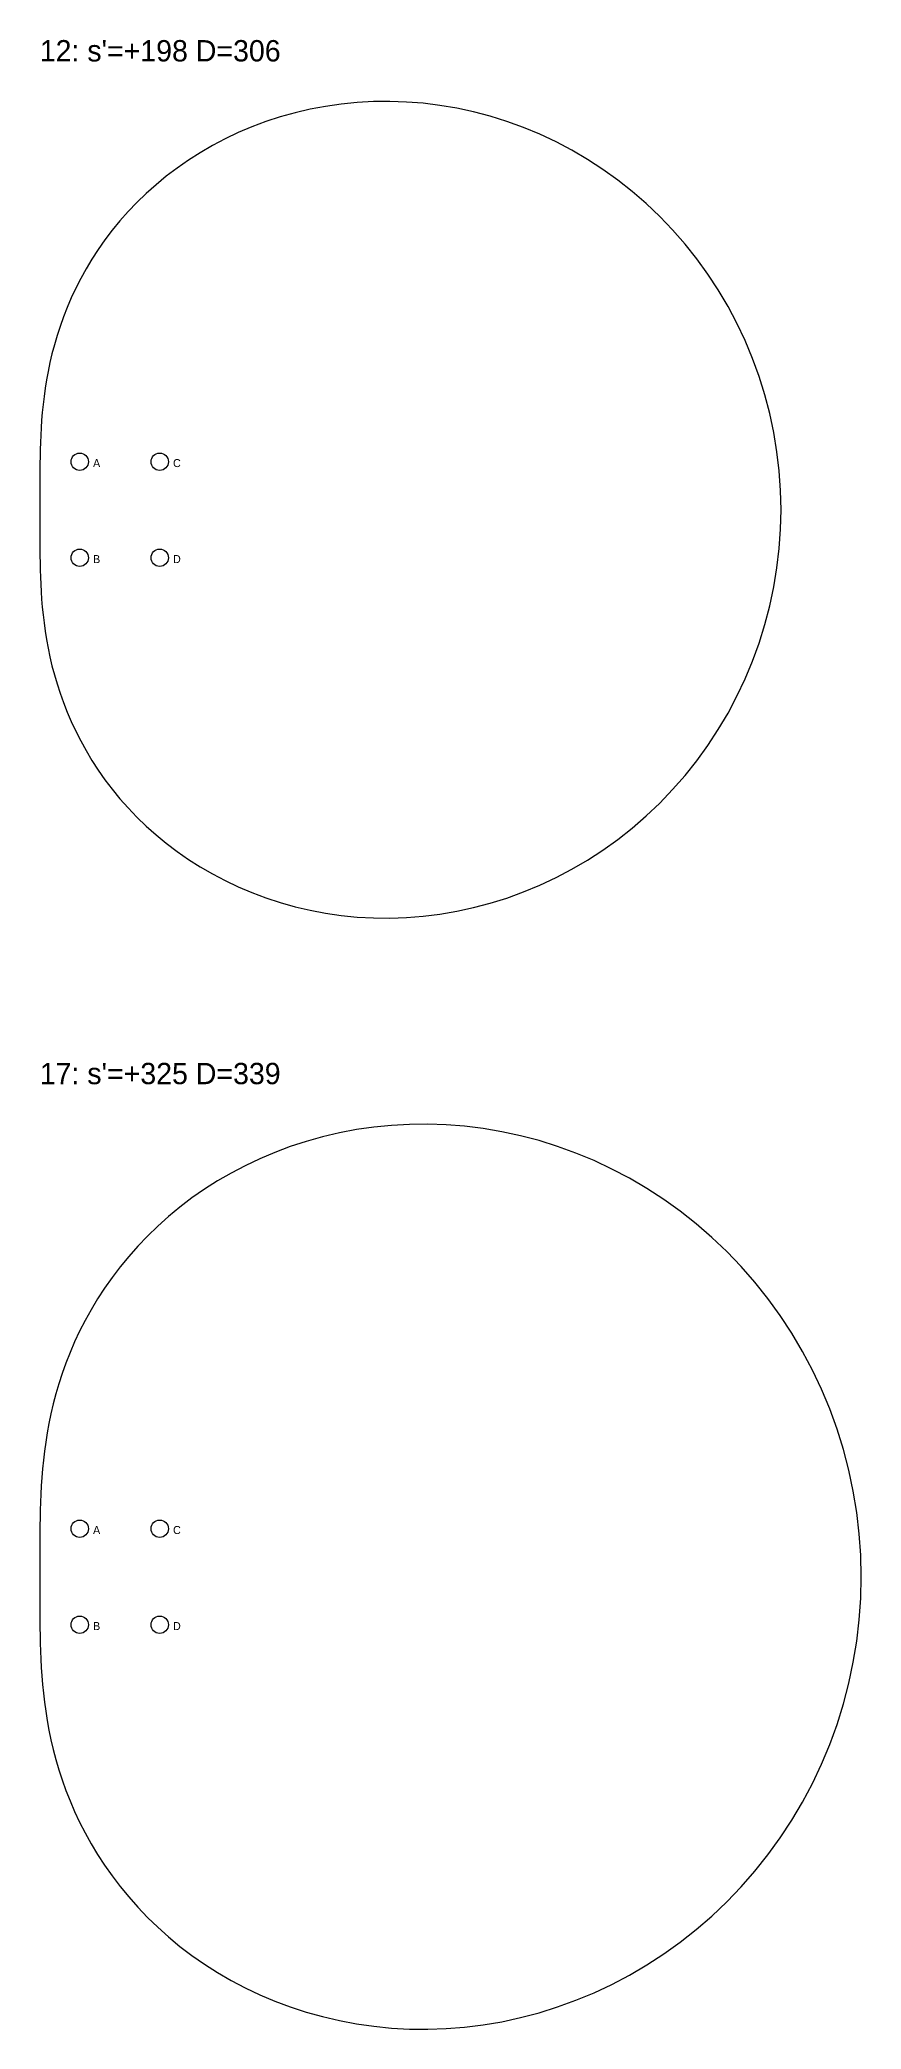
# Model space of a CAD drawing. Header units: millimetres. Extents: x 0 to 2007, y -5243 to 138.
# Drawn here: x 840 to 1148, y -1370 to -624 of the extents above; entities that cross this region are included whole.
import ezdxf

# ---------------------------------------------------------------- set-up
doc = ezdxf.new("R2010")
doc.units = ezdxf.units.MM
for name, color, linetype in [('DOWEL', 5, 'CONTINUOUS'), ('SLAB_12', 2, 'CONTINUOUS'), ('SLAB_17', 7, 'CONTINUOUS'), ('TEXT', 1, 'CONTINUOUS')]:
    doc.layers.add(name, color=color, linetype=linetype)

msp = doc.modelspace()

# ---------------------------------------------------------------- linework, layer by layer
at = {"layer": 'DOWEL'}
for centre in [(855, -782), (885, -782), (855, -818), (885, -818), (855, -1182), (885, -1182), (855, -1218), (885, -1218)]:
    msp.add_circle(centre, 3.25, dxfattribs=at)
at = {"layer": 'SLAB_12'}
msp.add_lwpolyline([(1118.096, -800), (1117.927, -792.722), (1117.419, -785.463), (1116.575, -778.238), (1115.397, -771.067), (1113.887, -763.965), (1112.052, -756.951), (1109.897, -750.041), (1107.428, -743.252), (1104.652, -736.599), (1101.578, -730.098), (1098.215, -723.764), (1094.573, -717.611), (1090.663, -711.652), (1086.497, -705.902), (1082.086, -700.371), (1077.444, -695.072), (1072.584, -690.014), (1067.521, -685.209), (1062.267, -680.664), (1056.84, -676.388), (1051.253, -672.387), (1045.522, -668.668), (1039.664, -665.236), (1033.694, -662.095), (1027.628, -659.249), (1021.483, -656.699), (1015.275, -654.447), (1009.019, -652.493), (1002.732, -650.837), (996.429, -649.476), (990.127, -648.409), (983.839, -647.631), (977.582, -647.14), (971.369, -646.929), (965.214, -646.993), (959.131, -647.325), (953.133, -647.917), (947.232, -648.762), (941.439, -649.851), (935.766, -651.175), (930.222, -652.723), (924.818, -654.486), (919.562, -656.453), (914.461, -658.612), (909.524, -660.952), (904.756, -663.461), (900.163, -666.128), (895.749, -668.941), (891.519, -671.887), (887.475, -674.954), (883.62, -678.129), (879.954, -681.402), (876.479, -684.759), (873.195, -688.19), (870.1, -691.682), (867.192, -695.225), (864.47, -698.806), (861.93, -702.417), (859.568, -706.047), (857.381, -709.686), (855.363, -713.324), (853.509, -716.955), (851.814, -720.568), (850.27, -724.158), (848.871, -727.717), (847.611, -731.239), (846.482, -734.718), (845.476, -738.15), (844.587, -741.53), (843.805, -744.855), (843.124, -748.123), (842.536, -751.33), (842.032, -754.476), (841.605, -757.56), (841.248, -760.581), (840.953, -763.54), (840.712, -766.438), (840.52, -769.277), (840.369, -772.059), (840.253, -774.787), (840.167, -777.464), (840.104, -780.094), (840.061, -782.681), (840.033, -785.229), (840.016, -787.744), (840.007, -790.23), (840.002, -792.693), (840, -795.138), (840, -797.572), (840, -800), (840, -802.428), (840, -804.862), (840.002, -807.307), (840.007, -809.77), (840.016, -812.256), (840.033, -814.771), (840.061, -817.319), (840.104, -819.906), (840.167, -822.536), (840.253, -825.213), (840.369, -827.941), (840.52, -830.723), (840.712, -833.562), (840.953, -836.46), (841.248, -839.419), (841.605, -842.44), (842.032, -845.524), (842.536, -848.67), (843.124, -851.877), (843.805, -855.145), (844.587, -858.47), (845.476, -861.85), (846.482, -865.282), (847.611, -868.761), (848.871, -872.283), (850.27, -875.842), (851.814, -879.432), (853.509, -883.045), (855.363, -886.676), (857.381, -890.314), (859.568, -893.953), (861.93, -897.583), (864.47, -901.194), (867.192, -904.775), (870.1, -908.318), (873.195, -911.81), (876.479, -915.241), (879.954, -918.598), (883.62, -921.871), (887.475, -925.046), (891.519, -928.113), (895.749, -931.059), (900.163, -933.872), (904.756, -936.539), (909.524, -939.048), (914.461, -941.388), (919.562, -943.547), (924.818, -945.514), (930.222, -947.277), (935.766, -948.825), (941.439, -950.149), (947.232, -951.238), (953.133, -952.083), (959.131, -952.675), (965.214, -953.007), (971.369, -953.071), (977.582, -952.86), (983.839, -952.369), (990.127, -951.591), (996.429, -950.524), (1002.732, -949.163), (1009.019, -947.507), (1015.275, -945.553), (1021.483, -943.301), (1027.628, -940.751), (1033.694, -937.905), (1039.664, -934.764), (1045.522, -931.332), (1051.253, -927.613), (1056.84, -923.612), (1062.267, -919.336), (1067.521, -914.791), (1072.584, -909.986), (1077.444, -904.928), (1082.086, -899.629), (1086.497, -894.098), (1090.663, -888.348), (1094.573, -882.389), (1098.215, -876.236), (1101.578, -869.902), (1104.652, -863.401), (1107.428, -856.748), (1109.897, -849.959), (1112.052, -843.049), (1113.887, -836.035), (1115.397, -828.933), (1116.575, -821.762), (1117.419, -814.537), (1117.927, -807.278)], close=True, dxfattribs=at)
at = {"layer": 'SLAB_17'}
msp.add_lwpolyline([(1148.2, -1200), (1148.013, -1191.935), (1147.45, -1183.889), (1146.514, -1175.882), (1145.208, -1167.934), (1143.536, -1160.064), (1141.502, -1152.291), (1139.113, -1144.633), (1136.377, -1137.109), (1133.301, -1129.736), (1129.894, -1122.531), (1126.167, -1115.511), (1122.131, -1108.692), (1117.798, -1102.089), (1113.18, -1095.716), (1108.292, -1089.586), (1103.148, -1083.713), (1097.762, -1078.108), (1092.15, -1072.783), (1086.328, -1067.746), (1080.313, -1063.007), (1074.121, -1058.573), (1067.77, -1054.451), (1061.278, -1050.648), (1054.661, -1047.167), (1047.939, -1044.013), (1041.129, -1041.187), (1034.248, -1038.691), (1027.315, -1036.525), (1020.348, -1034.69), (1013.363, -1033.182), (1006.378, -1031.999), (999.41, -1031.138), (992.475, -1030.593), (985.589, -1030.359), (978.769, -1030.43), (972.027, -1030.798), (965.38, -1031.454), (958.84, -1032.391), (952.42, -1033.598), (946.133, -1035.065), (939.989, -1036.781), (934, -1038.734), (928.175, -1040.914), (922.522, -1043.306), (917.05, -1045.9), (911.766, -1048.681), (906.676, -1051.637), (901.784, -1054.754), (897.096, -1058.018), (892.614, -1061.417), (888.342, -1064.937), (884.279, -1068.564), (880.428, -1072.285), (876.788, -1076.086), (873.358, -1079.957), (870.136, -1083.883), (867.119, -1087.852), (864.304, -1091.854), (861.687, -1095.876), (859.263, -1099.909), (857.026, -1103.942), (854.972, -1107.965), (853.092, -1111.97), (851.382, -1115.948), (849.832, -1119.892), (848.435, -1123.795), (847.184, -1127.651), (846.069, -1131.455), (845.083, -1135.201), (844.217, -1138.886), (843.463, -1142.507), (842.81, -1146.062), (842.252, -1149.548), (841.779, -1152.965), (841.383, -1156.314), (841.056, -1159.593), (840.789, -1162.805), (840.576, -1165.951), (840.409, -1169.035), (840.28, -1172.058), (840.185, -1175.025), (840.116, -1177.939), (840.068, -1180.806), (840.037, -1183.63), (840.018, -1186.417), (840.007, -1189.172), (840.002, -1191.902), (840, -1194.612), (840, -1197.309), (840, -1200), (840, -1202.691), (840, -1205.388), (840.002, -1208.098), (840.007, -1210.828), (840.018, -1213.583), (840.037, -1216.37), (840.068, -1219.194), (840.116, -1222.061), (840.185, -1224.975), (840.28, -1227.942), (840.409, -1230.965), (840.576, -1234.049), (840.789, -1237.195), (841.056, -1240.407), (841.383, -1243.686), (841.779, -1247.035), (842.252, -1250.452), (842.81, -1253.938), (843.463, -1257.493), (844.217, -1261.114), (845.083, -1264.799), (846.069, -1268.545), (847.184, -1272.349), (848.435, -1276.205), (849.832, -1280.108), (851.382, -1284.052), (853.092, -1288.03), (854.972, -1292.035), (857.026, -1296.058), (859.263, -1300.091), (861.687, -1304.124), (864.304, -1308.146), (867.119, -1312.148), (870.136, -1316.117), (873.358, -1320.043), (876.788, -1323.914), (880.428, -1327.715), (884.279, -1331.436), (888.342, -1335.063), (892.614, -1338.583), (897.096, -1341.982), (901.784, -1345.246), (906.676, -1348.363), (911.766, -1351.319), (917.05, -1354.1), (922.522, -1356.694), (928.175, -1359.086), (934, -1361.266), (939.989, -1363.219), (946.133, -1364.935), (952.42, -1366.402), (958.84, -1367.609), (965.38, -1368.546), (972.027, -1369.202), (978.769, -1369.57), (985.589, -1369.641), (992.475, -1369.407), (999.41, -1368.862), (1006.378, -1368.001), (1013.363, -1366.818), (1020.348, -1365.31), (1027.315, -1363.475), (1034.248, -1361.309), (1041.129, -1358.813), (1047.939, -1355.987), (1054.661, -1352.833), (1061.278, -1349.352), (1067.77, -1345.549), (1074.121, -1341.427), (1080.313, -1336.993), (1086.328, -1332.254), (1092.15, -1327.217), (1097.762, -1321.892), (1103.148, -1316.287), (1108.292, -1310.414), (1113.18, -1304.284), (1117.798, -1297.911), (1122.131, -1291.308), (1126.167, -1284.489), (1129.894, -1277.469), (1133.301, -1270.264), (1136.377, -1262.891), (1139.113, -1255.367), (1141.502, -1247.709), (1143.536, -1239.936), (1145.208, -1232.066), (1146.514, -1224.118), (1147.45, -1216.111), (1148.013, -1208.065)], close=True, dxfattribs=at)

# ---------------------------------------------------------------- texts
at = {"layer": 'DOWEL'}
for s, p in [('A', (860, -784)), ('C', (890, -784)), ('B', (860, -820)), ('D', (890, -820)), ('A', (860, -1184)), ('C', (890, -1184)), ('B', (860, -1220)), ('D', (890, -1220))]:
    msp.add_text(s, height=3, dxfattribs=at).set_placement(p)
at = {"layer": 'TEXT'}
for s, p in [("12: s'=+198 D=306", (840, -631.929)), ("17: s'=+325 D=339", (840, -1015.359))]:
    msp.add_text(s, height=8, dxfattribs=at).set_placement(p)

doc.saveas('drawing.dxf')
